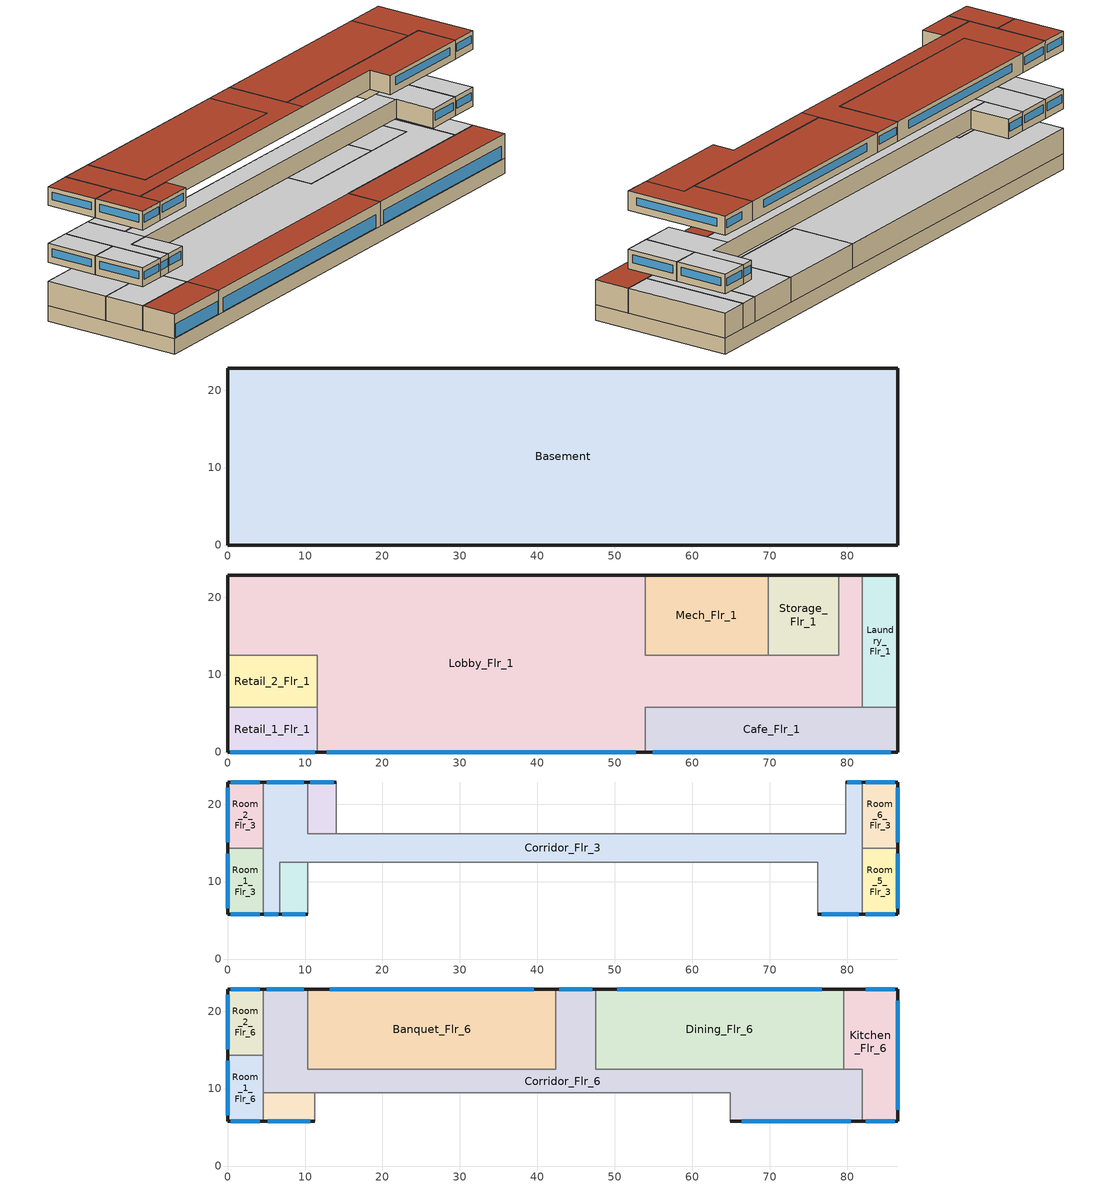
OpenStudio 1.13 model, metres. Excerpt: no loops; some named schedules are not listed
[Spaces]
Basement
 floor ground (Basement Floor construction): 86.56,22.86 86.56,0 0,0 0,22.86 z-2.44
 wall ground (Basement Wall construction): 0,22.86 0,0 86.56,0 86.56,22.86 0,22.86 z-2.44:0
Lobby_Flr_1
 floor to Basement: 53.95,22.86 53.95,0 11.58,0 11.58,12.5 0,12.5 0,22.86 z0; 81.99,22.86 81.99,5.79 53.95,5.79 53.95,12.5 78.94,12.5 78.94,22.86 z0
 wall outside: 53.95,22.86 0,22.86 0,12.5 / 11.58,0 53.95,0 / 81.99,22.86 78.94,22.86 z0:3.96
 wall to Retail_1_Flr_1: 11.58,5.79 11.58,0 z0:3.96
 wall to Laundry_Flr_1: 81.99,5.79 81.99,22.86 z0:3.96
 wall to Storage_Flr_1: 78.94,22.86 78.94,12.5 69.8,12.5 z0:3.96
 wall to Cafe_Flr_1: 53.95,0 53.95,5.79 81.99,5.79 z0:3.96
 wall to Retail_2_Flr_1: 0,12.5 11.58,12.5 11.58,5.79 z0:3.96
 wall to Mech_Flr_1: 69.8,12.5 53.95,12.5 53.95,22.86 z0:3.96
 window: 12.79,0 52.74,0 z0.15:2.29
 ceiling adiabatic (Floor Adiabatic construction): 81.99,5.79 81.99,22.86 78.94,22.86 78.94,12.5 53.95,12.5 53.95,22.86 0,22.86 0,12.5 11.58,12.5 11.58,5.79 z3.96
 roof outside: 53.95,0 53.95,5.79 11.58,5.79 11.58,0 z3.96
Retail_1_Flr_1
 floor to Basement: 11.58,5.79 11.58,0 0,0 0,5.79 z0
 wall outside: 0,5.79 0,0 11.58,0 z0:3.96
 wall to Retail_2_Flr_1: 11.58,5.79 0,5.79 z0:3.96
 window: 0.33,0 11.25,0 z0.15:2.29
 roof outside: 11.58,0 11.58,5.79 0,5.79 0,0 z3.96
Retail_2_Flr_1
 floor to Basement: 11.58,12.5 11.58,5.79 0,5.79 0,12.5 z0
 wall outside: 0,12.5 0,5.79 z0:3.96
 ceiling adiabatic (Floor Adiabatic construction): 11.58,5.79 11.58,12.5 0,12.5 0,5.79 z3.96
Laundry_Flr_1
 floor to Basement: 86.56,22.86 86.56,5.79 81.99,5.79 81.99,22.86 z0
 wall outside: 86.56,5.79 86.56,22.86 81.99,22.86 z0:3.96
 wall to Cafe_Flr_1: 81.99,5.79 86.56,5.79 z0:3.96
 ceiling adiabatic (Floor Adiabatic construction): 86.56,5.79 86.56,22.86 81.99,22.86 81.99,5.79 z3.96
Storage_Flr_1
 floor to Basement: 78.94,22.86 78.94,12.5 69.8,12.5 69.8,22.86 z0
 wall outside: 78.94,22.86 69.8,22.86 z0:3.96
 wall to Mech_Flr_1: 69.8,22.86 69.8,12.5 z0:3.96
 ceiling adiabatic (Floor Adiabatic construction): 78.94,12.5 78.94,22.86 69.8,22.86 69.8,12.5 z3.96
Mech_Flr_1
 floor to Basement: 69.8,22.86 69.8,12.5 53.95,12.5 53.95,22.86 z0
 wall outside: 69.8,22.86 53.95,22.86 z0:3.96
 ceiling adiabatic (Floor Adiabatic construction): 69.8,12.5 69.8,22.86 53.95,22.86 53.95,12.5 z3.96
Cafe_Flr_1
 floor to Basement: 86.56,5.79 86.56,0 53.95,0 53.95,5.79 z0
 wall outside: 53.95,0 86.56,0 86.56,5.79 z0:3.96
 window: 54.88,0 85.63,0 z0.15:2.29
 roof outside: 86.56,0 86.56,5.79 53.95,5.79 53.95,0 z3.96
Room_6_Flr_3
 floor adiabatic (Floor Adiabatic construction): 86.56,22.86 86.56,14.33 81.99,14.33 81.99,22.86 z7.01
 wall outside: 86.56,14.33 86.56,22.86 81.99,22.86 z7.01:10.06
 wall to Corridor_Flr_3: 81.99,22.86 81.99,14.33 z7.01:10.06
 wall to Room_5_Flr_3: 81.99,14.33 86.56,14.33 z7.01:10.06
 window: 86.16,22.86 82.39,22.86 / 86.56,15.07 86.56,22.11 z8.11:9.33
 ceiling adiabatic (Floor Adiabatic construction): 86.56,14.33 86.56,22.86 81.99,22.86 81.99,14.33 z10.06
Room_1_Flr_3
 floor adiabatic (Floor Adiabatic construction): 4.57,14.33 4.57,5.79 0,5.79 0,14.33 z7.01
 wall outside: 0,14.33 0,5.79 4.57,5.79 z7.01:10.06
 wall to Corridor_Flr_3: 4.57,5.79 4.57,14.33 z7.01:10.06
 wall to Room_2_Flr_3: 4.57,14.33 0,14.33 z7.01:10.06
 window: 0,13.58 0,6.54 / 0.4,5.79 4.17,5.79 z8.11:9.33
 ceiling adiabatic (Floor Adiabatic construction): 4.57,5.79 4.57,14.33 0,14.33 0,5.79 z10.06
Corridor_Flr_3
 floor adiabatic (Floor Adiabatic construction): 76.2,16.15 76.2,12.5 10.36,12.5 10.36,16.15 z7.01; 81.99,22.86 81.99,5.79 76.2,5.79 76.2,16.15 79.86,16.15 79.86,22.86 z7.01; 10.36,22.86 10.36,12.5 6.71,12.5 6.71,5.79 4.57,5.79 4.57,22.86 z7.01
 wall outside: 81.99,22.86 79.86,22.86 / 4.57,5.79 6.71,5.79 / 10.36,22.86 4.57,22.86 / 76.2,5.79 81.99,5.79 z7.01:10.06
 wall adiabatic (Wall Adiabatic construction): 79.86,22.86 79.86,16.15 10.36,16.15 10.36,22.86 / 6.71,5.79 6.71,12.5 76.2,12.5 76.2,5.79 z7.01:10.06
 wall to Room_2_Flr_3: 4.57,22.86 4.57,14.33 z7.01:10.06
 wall to Room_5_Flr_3: 81.99,5.79 81.99,14.33 z7.01:10.06
 window: 81.81,22.86 80.04,22.86 / 9.86,22.86 5.08,22.86 / 76.71,5.79 81.48,5.79 / 4.76,5.79 6.52,5.79 z8.11:9.33
 ceiling adiabatic (Floor Adiabatic construction): 81.99,5.79 81.99,22.86 79.86,22.86 79.86,16.15 76.2,16.15 76.2,5.79 z10.06; 6.71,5.79 6.71,12.5 10.36,12.5 10.36,22.86 4.57,22.86 4.57,5.79 z10.06; 76.2,12.5 76.2,16.15 10.36,16.15 10.36,12.5 z10.06
Room_2_Flr_3
 floor adiabatic (Floor Adiabatic construction): 4.57,22.86 4.57,14.33 0,14.33 0,22.86 z7.01
 wall outside: 4.57,22.86 0,22.86 0,14.33 z7.01:10.06
 window: 0,22.11 0,15.07 / 4.17,22.86 0.4,22.86 z8.11:9.33
 ceiling adiabatic (Floor Adiabatic construction): 4.57,14.33 4.57,22.86 0,22.86 0,14.33 z10.06
Room_4_Mult19_Flr_3
 floor adiabatic (Floor Adiabatic construction): 14.02,22.86 14.02,16.15 10.36,16.15 10.36,22.86 z7.01
 wall outside: 14.02,22.86 10.36,22.86 z7.01:10.06
 wall adiabatic (Wall Adiabatic construction): 10.36,22.86 10.36,16.15 14.02,16.15 14.02,22.86 z7.01:10.06
 window: 13.7,22.86 10.68,22.86 z8.11:9.33
 ceiling adiabatic (Floor Adiabatic construction): 14.02,16.15 14.02,22.86 10.36,22.86 10.36,16.15 z10.06
Room_5_Flr_3
 floor adiabatic (Floor Adiabatic construction): 86.56,14.33 86.56,5.79 81.99,5.79 81.99,14.33 z7.01
 wall outside: 81.99,5.79 86.56,5.79 86.56,14.33 z7.01:10.06
 window: 86.56,6.54 86.56,13.58 / 82.39,5.79 86.16,5.79 z8.11:9.33
 ceiling adiabatic (Floor Adiabatic construction): 86.56,5.79 86.56,14.33 81.99,14.33 81.99,5.79 z10.06
Room_3_Mult19_Flr_3
 floor adiabatic (Floor Adiabatic construction): 10.36,12.5 10.36,5.79 6.71,5.79 6.71,12.5 z7.01
 wall outside: 6.71,5.79 10.36,5.79 z7.01:10.06
 wall adiabatic (Wall Adiabatic construction): 10.36,5.79 10.36,12.5 6.71,12.5 6.71,5.79 z7.01:10.06
 window: 7.03,5.79 10.04,5.79 z8.11:9.33
 ceiling adiabatic (Floor Adiabatic construction): 10.36,5.79 10.36,12.5 6.71,12.5 6.71,5.79 z10.06
Room_2_Flr_6
 floor adiabatic (Floor Adiabatic construction): 4.57,22.86 4.57,14.33 0,14.33 0,22.86 z16.15
 wall outside: 4.57,22.86 0,22.86 0,14.33 z16.15:19.2
 wall to Room_1_Flr_6: 0,14.33 4.57,14.33 z16.15:19.2
 wall adiabatic (Wall Adiabatic construction): 4.57,14.33 4.57,22.86 z16.15:19.2
 window: 0,22.11 0,15.07 / 4.17,22.86 0.4,22.86 z17.26:18.48
 roof outside: 4.57,14.33 4.57,22.86 0,22.86 0,14.33 z19.2
Banquet_Flr_6
 floor adiabatic (Floor Adiabatic construction): 42.37,22.86 42.37,12.5 10.36,12.5 10.36,22.86 z16.15
 wall outside: 42.37,22.86 10.36,22.86 z16.15:19.2
 wall to Corridor_Flr_6: 10.36,22.86 10.36,12.5 42.37,12.5 42.37,22.86 z16.15:19.2
 window: 39.57,22.86 13.16,22.86 z17.26:18.48
 roof outside: 42.37,12.5 42.37,22.86 10.36,22.86 10.36,12.5 z19.2
Corridor_Flr_6
 floor adiabatic (Floor Adiabatic construction): 47.55,22.86 47.55,12.5 81.99,12.5 81.99,5.79 64.92,5.79 64.92,9.45 4.57,9.45 4.57,22.86 10.36,22.86 10.36,12.5 42.37,12.5 42.37,22.86 z16.15
 wall outside: 64.92,5.79 81.99,5.79 / 47.55,22.86 42.37,22.86 / 10.36,22.86 4.57,22.86 z16.15:19.2
 wall adiabatic (Wall Adiabatic construction): 4.57,22.86 4.57,9.45 64.92,9.45 64.92,5.79 / 81.99,12.5 47.55,12.5 z16.15:19.2
 wall to Kitchen_Flr_6: 81.99,5.79 81.99,12.5 z16.15:19.2
 wall to Dining_Flr_6: 47.55,12.5 47.55,22.86 z16.15:19.2
 window: 66.42,5.79 80.5,5.79 / 47.09,22.86 42.82,22.86 / 9.86,22.86 5.08,22.86 z17.26:18.48
 roof outside: 81.99,5.79 81.99,12.5 47.55,12.5 47.55,9.45 64.92,9.45 64.92,5.79 z19.2; 47.55,9.45 47.55,22.86 42.37,22.86 42.37,12.5 10.36,12.5 10.36,22.86 4.57,22.86 4.57,9.45 z19.2
Room_3_Mult9_Flr_6
 floor adiabatic (Floor Adiabatic construction): 11.28,9.45 11.28,5.79 4.57,5.79 4.57,9.45 z16.15
 wall outside: 4.57,5.79 11.28,5.79 z16.15:19.2
 wall adiabatic (Wall Adiabatic construction): 11.28,5.79 11.28,9.45 4.57,9.45 4.57,5.79 z16.15:19.2
 window: 5.16,5.79 10.69,5.79 z17.26:18.48
 roof outside: 11.28,5.79 11.28,9.45 4.57,9.45 4.57,5.79 z19.2
Dining_Flr_6
 floor adiabatic (Floor Adiabatic construction): 79.55,22.86 79.55,12.5 47.55,12.5 47.55,22.86 z16.15
 wall outside: 79.55,22.86 47.55,22.86 z16.15:19.2
 wall adiabatic (Wall Adiabatic construction): 47.55,12.5 79.55,12.5 z16.15:19.2
 wall to Kitchen_Flr_6: 79.55,12.5 79.55,22.86 z16.15:19.2
 window: 76.75,22.86 50.35,22.86 z17.26:18.48
 roof outside: 79.55,12.5 79.55,22.86 47.55,22.86 47.55,12.5 z19.2
Room_1_Flr_6
 floor adiabatic (Floor Adiabatic construction): 4.57,14.33 4.57,5.79 0,5.79 0,14.33 z16.15
 wall outside: 0,14.33 0,5.79 4.57,5.79 z16.15:19.2
 wall adiabatic (Wall Adiabatic construction): 4.57,5.79 4.57,14.33 z16.15:19.2
 window: 0,13.58 0,6.54 / 0.4,5.79 4.17,5.79 z17.26:18.48
 roof outside: 4.57,5.79 4.57,14.33 0,14.33 0,5.79 z19.2
Kitchen_Flr_6
 floor adiabatic (Floor Adiabatic construction): 86.56,22.86 86.56,5.79 81.99,5.79 81.99,12.5 79.55,12.5 79.55,22.86 z16.15
 wall outside: 81.99,5.79 86.56,5.79 86.56,22.86 79.55,22.86 z16.15:19.2
 wall adiabatic (Wall Adiabatic construction): 79.55,12.5 81.99,12.5 z16.15:19.2
 window: 86.56,7.29 86.56,21.37 / 82.39,5.79 86.16,5.79 / 86.16,22.86 82.39,22.86 z17.26:18.48
 roof outside: 86.56,5.79 86.56,22.86 79.55,22.86 79.55,12.5 81.99,12.5 81.99,5.79 z19.2
[Site]
Toronto Int'l_ON_CAN: Latitude {deg}=43.67; Longitude {deg}=-79.63; Time Zone {hr}=-5; Elevation {m}=173; Terrain=City
[Building]
NECB 2011-LargeHotel-NECB HDD Method-CAN_ON_Toronto.716240_CWEC.epw created: 2016-11-24 16:45:49 +0000: North Axis {deg}=0; Default Construction Set=NECB 2011 - LrgHotel - NECB HDD Method; Standards Building Type=LargeHotel
[Site:GroundTemperature:BuildingSurface]
19.527, 19.502, 19.536, 19.598, 20.002, 21.64, 22.225, 22.375, 21.449, 20.121, 19.802, 19.633
[Site:WaterMainsTemperature]
Calculation Method=Correlation; Annual Average Outdoor Air Temperature {C}=7.35833; Maximum Difference In Monthly Average Outdoor Air Temperatures {deltaC}=26.6
[SizingPeriod:DesignDay] Barometric Pressure {Pa}=99264; Sky Clearness=0; Rain Indicator=0; Snow Indicator=0; Day of Month=21; Daylight Saving Time Indicator=0; Humidity Indicating Type=Wetbulb; Dry-Bulb Temperature Range Modifier Type=DefaultMultipliers
Name | Maximum Dry-Bulb Temperature {C} | Daily Dry-Bulb Temperature Range {deltaC} | Humidity Indicating Conditions at Maximum Dry-Bulb | Wind Speed {m/s} | Wind Direction {deg} | Month | Day Type | Solar Model Indicator | ASHRAE Taub | ASHRAE Taud
Toronto Int'l Ann Htg 99.6% Condns DB | -18.8 | 0 | -18.8 | 4.3 | 340 | 1 | WinterDesignDay | ASHRAEClearSky
Toronto Int'l Ann Clg .4% Condns DB=>MWB | 31.2 | 10.2 | 22.2 | 5.8 | 270 | 7 | SummerDesignDay | ASHRAETau | 0.473 | 1.952
[ClimateZones]

[Material:NoMass] Thermal Absorptance=0.9; Solar Absorptance=0.7
Name | Roughness | Thermal Resistance {m2-K/W} | Visible Absorptance
CP02 CARPET PAD | VeryRough | 0.21648 | 0.8
Nonres_Floor_Insulation | MediumSmooth | 2.88292 | 0.7
Typical Insulation R-13.06 | Smooth | 2.2993 | 0.7
Typical Carpet Pad | Smooth | 0.21648 | 0.8
Typical Insulation R-10.11 | Smooth | 1.78074 | 0.7
Typical Insulation R-19.63 | Smooth | 3.4567 | 0.7
Typical Insulation R-0.58 | Smooth | 0.101875 | 0.7
Typical Insulation R-1.15 | Smooth | 0.202527 | 0.7
[Material]
Name | Roughness | Thickness {m} | Conductivity {W/m-K} | Density {kg/m3} | Specific Heat {J/kg-K} | Thermal Absorptance | Solar Absorptance | Visible Absorptance
100mm Normalweight concrete floor | MediumSmooth | 0.1016 | 2.31 | 2322 | 832
G01 13mm gypsum board | Smooth | 0.0127 | 0.16 | 800 | 1090 | 0.9 | 0.7 | 0.5
M10 200mm concrete block basement wall | MediumRough | 0.2032 | 1.326 | 1842 | 912
4 in. Normalweight Concrete Floor | MediumRough | 0.1016 | 2.31 | 2322 | 832 | 0.9 | 0.7 | 0.7
1IN Stucco | Smooth | 0.0253 | 0.6918 | 1858 | 837 | 0.9 | 0.7 | 0.92
8IN CONCRETE HW RefBldg | Rough | 0.2032 | 1.311 | 2240 | 836.8 | 0.9 | 0.7 | 0.7
1/2IN Gypsum | Smooth | 0.0127 | 0.16 | 784.9 | 830 | 0.9 | 0.4 | 0.4
Metal Roof Surface; F08 Metal surface | Smooth | 0.0008 | 45.28 | 7824 | 500 | 0.9 | 0.7 | 0.7
6 in. Normalweight Concrete Floor | MediumRough | 0.1524 | 2.31 | 2322 | 832 | 0.9 | 0.7 | 0.7
G05 25mm wood | MediumSmooth | 0.0254 | 0.15 | 608 | 1630 | 0.9 | 0.5 | 0.5
[Construction]
Floor Adiabatic construction: CP02 CARPET PAD, 100mm Normalweight concrete floor, Nonres_Floor_Insulation
Wall Adiabatic construction; Typical Interior Wall: G01 13mm gypsum board, G01 13mm gypsum board
Basement Wall construction: M10 200mm concrete block basement wall
Basement Floor construction: M10 200mm concrete block basement wall, CP02 CARPET PAD
Typical Insulated Exterior Mass Floor R-15.63: Typical Insulation R-13.06, 4 in. Normalweight Concrete Floor, Typical Carpet Pad
Typical Insulated Exterior Mass Wall R-12.5: 1IN Stucco, 8IN CONCRETE HW RefBldg, Typical Insulation R-10.11, 1/2IN Gypsum
Typical Insulated Metal Building Roof R-20.41: Metal Roof Surface, Typical Insulation R-19.63
Typical Interior Floor: 100mm Normalweight concrete floor, CP02 CARPET PAD
Typical Interior Ceiling: CP02 CARPET PAD, 100mm Normalweight concrete floor
Typical Insulated Carpeted 6in Slab Floor: 6 in. Normalweight Concrete Floor, Typical Carpet Pad
U 0.55 SHGC 0.31 Dbl Ref-D Tint 6mm/6mm Air: REF D TINT 6MM, AIR 6MM, CLEAR 6MM
Typical Insulated Metal Door R-1.43: F08 Metal surface, Typical Insulation R-0.58
U 0.35 SHGC 0.35 Dbl LoE (e2-.1) Tint 6mm/13mm Air: LoE TINT 6MM, AIR 13MM, CLEAR 6MM
Typical Overhead Door R-2.0: Typical Insulation R-1.15
U 0.48 SHGC 0.40 Dbl Ref-D Clr 6mm/13mm: REF D CLEAR 6MM, AIR 13MM, CLEAR 6MM
Typical Interior Window: Clear 3mm
Typical Interior Door; Typical Interior Partition: G05 25mm wood
[DefaultConstructionSet]
NECB 2011 - LrgHotel - NECB HDD Method: Default Exterior Surface Constructions=Default Surface Constructions 1; Default Interior Surface Constructions=Default Surface Constructions 2; Default Ground Contact Surface Constructions=Default Surface Constructions 3; Default Exterior SubSurface Constructions=Default Sub Surface Constructions 1; Default Interior SubSurface Constructions=Default Sub Surface Constructions 2; Interior Partition Construction=Typical Interior Partition
[DefaultSurfaceConstructions]
Name | Floor Construction | Wall Construction | Roof Ceiling Construction
Default Surface Constructions 1 | Typical Insulated Exterior Mass Floor R-15.63 | Typical Insulated Exterior Mass Wall R-12.5 | Typical Insulated Metal Building Roof R-20.41
Default Surface Constructions 2 | Typical Interior Floor | Typical Interior Wall | Typical Interior Ceiling
Default Surface Constructions 3 | Typical Insulated Carpeted 6in Slab Floor | Typical Insulated Carpeted 6in Slab Floor | Typical Insulated Carpeted 6in Slab Floor
[DefaultSubSurfaceConstructions]
Name | Fixed Window Construction | Operable Window Construction | Door Construction | Glass Door Construction | Overhead Door Construction | Skylight Construction | Tubular Daylight Dome Construction | Tubular Daylight Diffuser Construction
Default Sub Surface Constructions 1 | U 0.55 SHGC 0.31 Dbl Ref-D Tint 6mm/6mm Air | U 0.55 SHGC 0.31 Dbl Ref-D Tint 6mm/6mm Air | Typical Insulated Metal Door R-1.43 | U 0.35 SHGC 0.35 Dbl LoE (e2-.1) Tint 6mm/13mm Air | Typical Overhead Door R-2.0 | U 0.48 SHGC 0.40 Dbl Ref-D Clr 6mm/13mm | Typical Interior Window | Typical Interior Window
Default Sub Surface Constructions 2 | Typical Interior Window | Typical Interior Window | Typical Interior Door
[WindowMaterial:Glazing] Optical Data Type=SpectralAverage; Infrared Transmittance at Normal Incidence=0; Front Side Infrared Hemispherical Emissivity=0.84; Conductivity {W/m-K}=0.9; Dirt Correction Factor for Solar and Visible Transmittance=1; Solar Diffusing=No
Name | Thickness {m} | Solar Transmittance at Normal Incidence | Front Side Solar Reflectance at Normal Incidence | Back Side Solar Reflectance at Normal Incidence | Visible Transmittance at Normal Incidence | Front Side Visible Reflectance at Normal Incidence | Back Side Visible Reflectance at Normal Incidence | Back Side Infrared Hemispherical Emissivity
REF D TINT 6MM | 0.006 | 0.3 | 0.14 | 0.36 | 0.25 | 0.18 | 0.45 | 0.82
CLEAR 6MM | 0.006 | 0.775 | 0.071 | 0.071 | 0.881 | 0.08 | 0.08 | 0.84
LoE TINT 6MM | 0.006 | 0.36 | 0.093 | 0.2 | 0.5 | 0.035 | 0.054 | 0.1
REF D CLEAR 6MM | 0.006 | 0.429 | 0.308 | 0.379 | 0.334 | 0.453 | 0.505 | 0.82
Clear 3mm | 0.003 | 0.837 | 0.075 | 0.075 | 0.898 | 0.081 | 0.081 | 0.84
[WindowMaterial:Gas] Gas Type=Air
Name | Thickness {m}
AIR 6MM | 0.0063
AIR 13MM | 0.0127
[Space] Part of Total Floor Area=Yes
Name | Space Type | Building Story | Thermal Zone
Room_2_Flr_6; Room_1_Flr_6 | Space Function Hotel/Motel - rooms | Building Story 4 | Sys-1 Flr-2 Sch-F HPlcmt-west
Corridor_Flr_3 | Space Function Corr. >= 2.4m wide-sch-E | Building Story 3 | Sys-1 Flr-3 Sch-E HPlcmt-south
Banquet_Flr_6; Dining_Flr_6 | Space Function Hotel/Motel - dining | Building Story 4 | Sys-3 Flr-2 Sch-B HPlcmt-north
Laundry_Flr_1 | Space Function Hospital - laundry/washing | Building Story 2 | Sys-6 Flr-4 Sch-C HPlcmt-east
Lobby_Flr_1 | Space Function Hotel/Motel - lobby | Building Story 2 | Sys-3 Flr-4 Sch-H HPlcmt-north
Kitchen_Flr_6 | Space Function Food preparation | Building Story 4 | Sys-3 Flr-2 Sch-B HPlcmt-east
Retail_1_Flr_1 | Space Function Retail - sales | Building Story 2 | Sys-6 Flr-4 Sch-C HPlcmt-south
Room_1_Flr_3; Room_2_Flr_3 | Space Function Hotel/Motel - rooms | Building Story 3 | Sys-1 Flr-3 Sch-F HPlcmt-west
Basement | Space Function Storage area | Building Story 1 | Sys-4 Flr-1 Sch-E HPlcmt-north
Corridor_Flr_6 | Space Function Corr. >= 2.4m wide-sch-E | Building Story 4 | Sys-3 Flr-2 Sch-E HPlcmt-south
Room_6_Flr_3; Room_5_Flr_3 | Space Function Hotel/Motel - rooms | Building Story 3 | Sys-1 Flr-3 Sch-F HPlcmt-east
Room_4_Mult19_Flr_3 | Space Function Hotel/Motel - rooms | Building Story 3 | Sys-1 Flr-3 Sch-F HPlcmt-north
Room_3_Mult9_Flr_6 | Space Function Hotel/Motel - rooms | Building Story 4 | Sys-1 Flr-2 Sch-F HPlcmt-south
Cafe_Flr_1 | Space Function Retail - mall concourse | Building Story 2 | Sys-6 Flr-4 Sch-C HPlcmt-south
Mech_Flr_1 | Space Function Electrical/Mechanical-sch-E | Building Story 2 | Sys-3 Flr-4 Sch-E HPlcmt-north
Retail_2_Flr_1 | Space Function Retail - sales | Building Story 2 | Sys-6 Flr-4 Sch-C HPlcmt-west
Storage_Flr_1 | Space Function Storage area | Building Story 2 | Sys-4 Flr-4 Sch-E HPlcmt-north
Room_3_Mult19_Flr_3 | Space Function Hotel/Motel - rooms | Building Story 3 | Sys-1 Flr-3 Sch-F HPlcmt-south
[SpaceType] Standards Building Type=Space Function
Name | Default Schedule Set | Design Specification Outdoor Air Object | Standards Space Type
Space Function Hotel/Motel - dining | Space Function Hotel/Motel - dining Schedule Set | Space Function Hotel/Motel - dining Ventilation | Hotel/Motel - dining
Space Function Storage area | Space Function Storage area Schedule Set | Space Function Storage area Ventilation | Storage area
Space Function Retail - mall concourse | Space Function Retail - mall concourse Schedule Set | Space Function Retail - mall concourse Ventilation | Retail - mall concourse
Space Function Corr. >= 2.4m wide-sch-E | Space Function Corr. >= 2.4m wide-sch-E Schedule Set | Space Function Corr. >= 2.4m wide-sch-E Ventilation | Corr. >= 2.4m wide-sch-E
Space Function Food preparation | Space Function Food preparation Schedule Set | Space Function Food preparation Ventilation | Food preparation
Space Function Hospital - laundry/washing | Space Function Hospital - laundry/washing Schedule Set | Space Function Hospital - laundry/washing Ventilation | Hospital - laundry/washing
Space Function Hotel/Motel - lobby | Space Function Hotel/Motel - lobby Schedule Set | Space Function Hotel/Motel - lobby Ventilation | Hotel/Motel - lobby
Space Function Electrical/Mechanical-sch-E | Space Function Electrical/Mechanical-sch-E Schedule Set | Space Function Electrical/Mechanical-sch-E Ventilation | Electrical/Mechanical-sch-E
Space Function Retail - sales | Space Function Retail - sales Schedule Set | Space Function Retail - sales Ventilation | Retail - sales
Space Function Hotel/Motel - rooms | Space Function Hotel/Motel - rooms Schedule Set | Space Function Hotel/Motel - rooms Ventilation | Hotel/Motel - rooms
[People:Definition] Number of People Calculation Method=People/Area; Fraction Radiant=0.3
Name | People per Space Floor Area {person/m2}
Space Function Corr. >= 2.4m wide-sch-E People Definition; Space Function Storage area People Definition | 0.0100104
Space Function Electrical/Mechanical-sch-E People Definition | 0.0049514
Space Function Food preparation People Definition; Space Function Hospital - laundry/washing People Definition; Space Function Retail - mall concourse People Definition | 0.0500522
Space Function Hotel/Motel - dining People Definition; Space Function Hotel/Motel - lobby People Definition | 0.0999967
Space Function Hotel/Motel - rooms People Definition | 0.0400417
Space Function Retail - sales People Definition | 0.0333681
[People] Work Efficiency Schedule=Work Efficiency Schedule; Clothing Insulation Schedule=Clothing Schedule; Air Velocity Schedule=Air Velocity Schedule
Name | People Definition | Space or SpaceType
Space Function Corr. >= 2.4m wide-sch-E People | Space Function Corr. >= 2.4m wide-sch-E People Definition | Space Function Corr. >= 2.4m wide-sch-E
Space Function Electrical/Mechanical-sch-E People | Space Function Electrical/Mechanical-sch-E People Definition | Space Function Electrical/Mechanical-sch-E
Space Function Food preparation People | Space Function Food preparation People Definition | Space Function Food preparation
Space Function Hospital - laundry/washing People | Space Function Hospital - laundry/washing People Definition | Space Function Hospital - laundry/washing
Space Function Hotel/Motel - dining People | Space Function Hotel/Motel - dining People Definition | Space Function Hotel/Motel - dining
Space Function Hotel/Motel - lobby People | Space Function Hotel/Motel - lobby People Definition | Space Function Hotel/Motel - lobby
Space Function Hotel/Motel - rooms People | Space Function Hotel/Motel - rooms People Definition | Space Function Hotel/Motel - rooms
Space Function Retail - mall concourse People | Space Function Retail - mall concourse People Definition | Space Function Retail - mall concourse
Space Function Retail - sales People | Space Function Retail - sales People Definition | Space Function Retail - sales
Space Function Storage area People | Space Function Storage area People Definition | Space Function Storage area
[Lights:Definition] Design Level Calculation Method=Watts/Area; Fraction Radiant=0.5; Fraction Visible=0.2
Name | Watts per Space Floor Area {W/m2}
Space Function Corr. >= 2.4m wide-sch-E Lights Definition | 7.09994
Space Function Electrical/Mechanical-sch-E Lights Definition | 13.2999
Space Function Food preparation Lights Definition | 10.6999
Space Function Hospital - laundry/washing Lights Definition | 7.99993
Space Function Hotel/Motel - dining Lights Definition | 8.79993
Space Function Hotel/Motel - lobby Lights Definition | 11.3999
Space Function Hotel/Motel - rooms Lights Definition | 11.8999
Space Function Retail - mall concourse Lights Definition | 11.7999
Space Function Retail - sales Lights Definition | 18.0998
Space Function Storage area Lights Definition | 6.79994
[Lights]
Name | Lights Definition | Space or SpaceType
Space Function Corr. >= 2.4m wide-sch-E Lights | Space Function Corr. >= 2.4m wide-sch-E Lights Definition | Space Function Corr. >= 2.4m wide-sch-E
Space Function Electrical/Mechanical-sch-E Lights | Space Function Electrical/Mechanical-sch-E Lights Definition | Space Function Electrical/Mechanical-sch-E
Space Function Food preparation Lights | Space Function Food preparation Lights Definition | Space Function Food preparation
Space Function Hospital - laundry/washing Lights | Space Function Hospital - laundry/washing Lights Definition | Space Function Hospital - laundry/washing
Space Function Hotel/Motel - dining Lights | Space Function Hotel/Motel - dining Lights Definition | Space Function Hotel/Motel - dining
Space Function Hotel/Motel - lobby Lights | Space Function Hotel/Motel - lobby Lights Definition | Space Function Hotel/Motel - lobby
Space Function Hotel/Motel - rooms Lights | Space Function Hotel/Motel - rooms Lights Definition | Space Function Hotel/Motel - rooms
Space Function Retail - mall concourse Lights | Space Function Retail - mall concourse Lights Definition | Space Function Retail - mall concourse
Space Function Retail - sales Lights | Space Function Retail - sales Lights Definition | Space Function Retail - sales
Space Function Storage area Lights | Space Function Storage area Lights Definition | Space Function Storage area
[DesignSpecification:OutdoorAir] Outdoor Air Method=Sum
Name | Outdoor Air Flow per Floor Area {m3/s-m2}
Space Function Corr. >= 2.4m wide-sch-E Ventilation; Space Function Electrical/Mechanical-sch-E Ventilation | 0.0003048
Space Function Food preparation Ventilation | 0.0013716
Space Function Hospital - laundry/washing Ventilation | 0.002286
Space Function Hotel/Motel - dining Ventilation | 0.0035814
Space Function Hotel/Motel - lobby Ventilation | 0.0014478
Space Function Hotel/Motel - rooms Ventilation | 0.0005588
Space Function Retail - mall concourse Ventilation | 0.0018288
Space Function Retail - sales Ventilation | 0.00118364
Space Function Storage area Ventilation | 0.0003556
[DefaultScheduleSet] People Activity Level Schedule=NECB-Activity; Infiltration Schedule=Always On
Name | Number of People Schedule | Lighting Schedule | Electric Equipment Schedule
Space Function Corr. >= 2.4m wide-sch-E Schedule Set; Space Function Electrical/Mechanical-sch-E Schedule Set; Space Function Storage area Schedule Set | NECB-E-Occupancy | NECB-E-Lighting | NECB-E-Electric-Equipment
Space Function Food preparation Schedule Set; Space Function Hotel/Motel - dining Schedule Set | NECB-B-Occupancy | NECB-B-Lighting | NECB-B-Electric-Equipment
Space Function Hospital - laundry/washing Schedule Set; Space Function Retail - mall concourse Schedule Set; Space Function Retail - sales Schedule Set | NECB-C-Occupancy | NECB-C-Lighting | NECB-C-Electric-Equipment
Space Function Hotel/Motel - lobby Schedule Set | NECB-H-Occupancy | NECB-H-Lighting | NECB-H-Electric-Equipment
Space Function Hotel/Motel - rooms Schedule Set | NECB-F-Occupancy | NECB-F-Lighting | NECB-F-Electric-Equipment
[ThermostatSetpoint:DualSetpoint]
Name | Heating Setpoint Temperature Schedule | Cooling Setpoint Temperature Schedule
Space Function Hotel/Motel - rooms Thermostat 10; Space Function Hotel/Motel - rooms Thermostat 11; Space Function Hotel/Motel - rooms Thermostat 12; Space Function Hotel/Motel - rooms Thermostat 13; Space Function Hotel/Motel - rooms Thermostat 14; Space Function Hotel/Motel - rooms Thermostat 15 | NECB-F-Thermostat Setpoint-Heating | NECB-F-Thermostat Setpoint-Cooling
Space Function Corr. >= 2.4m wide-sch-E Thermostat 3; Space Function Corr. >= 2.4m wide-sch-E Thermostat 4; Space Function Electrical/Mechanical-sch-E Thermostat 2; Space Function Storage area Thermostat 3; Space Function Storage area Thermostat 4 | NECB-E-Thermostat Setpoint-Heating | NECB-E-Thermostat Setpoint-Cooling
Space Function Hotel/Motel - dining Thermostat 3; Space Function Food preparation Thermostat 2 | NECB-B-Thermostat Setpoint-Heating | NECB-B-Thermostat Setpoint-Cooling
Space Function Hotel/Motel - lobby Thermostat 2 | NECB-H-Thermostat Setpoint-Heating | NECB-H-Thermostat Setpoint-Cooling
Space Function Hospital - laundry/washing Thermostat 2; Space Function Retail - sales Thermostat 3; Space Function Retail - sales Thermostat 4 | NECB-C-Thermostat Setpoint-Heating | NECB-C-Thermostat Setpoint-Cooling
[ElectricEquipment:Definition] Design Level Calculation Method=Watts/Area; Fraction Radiant=0.5
Name | Watts per Space Floor Area {W/m2}
Space Function Electrical/Mechanical-sch-E Elec Equip Definition; Space Function Hotel/Motel - dining Elec Equip Definition; Space Function Retail - mall concourse Elec Equip Definition; Space Function Storage area Elec Equip Definition | 0.999992
Space Function Food preparation Elec Equip Definition | 9.99992
Space Function Hospital - laundry/washing Elec Equip Definition | 19.9998
Space Function Hotel/Motel - lobby Elec Equip Definition; Space Function Hotel/Motel - rooms Elec Equip Definition; Space Function Retail - sales Elec Equip Definition | 2.49998
[ElectricEquipment]
Name | Electric Equipment Definition | Space or SpaceType
Space Function Electrical/Mechanical-sch-E Elec Equip | Space Function Electrical/Mechanical-sch-E Elec Equip Definition | Space Function Electrical/Mechanical-sch-E
Space Function Food preparation Elec Equip | Space Function Food preparation Elec Equip Definition | Space Function Food preparation
Space Function Hospital - laundry/washing Elec Equip | Space Function Hospital - laundry/washing Elec Equip Definition | Space Function Hospital - laundry/washing
Space Function Hotel/Motel - dining Elec Equip | Space Function Hotel/Motel - dining Elec Equip Definition | Space Function Hotel/Motel - dining
Space Function Hotel/Motel - lobby Elec Equip | Space Function Hotel/Motel - lobby Elec Equip Definition | Space Function Hotel/Motel - lobby
Space Function Hotel/Motel - rooms Elec Equip | Space Function Hotel/Motel - rooms Elec Equip Definition | Space Function Hotel/Motel - rooms
Space Function Retail - mall concourse Elec Equip | Space Function Retail - mall concourse Elec Equip Definition | Space Function Retail - mall concourse
Space Function Retail - sales Elec Equip | Space Function Retail - sales Elec Equip Definition | Space Function Retail - sales
Space Function Storage area Elec Equip | Space Function Storage area Elec Equip Definition | Space Function Storage area
[SpaceInfiltration:DesignFlowRate] Schedule=Always On Discrete; Design Flow Rate Calculation Method=Flow/ExteriorArea; Flow per Exterior Surface Area {m3/s-m2}=0.00025; Constant Term Coefficient=0; Temperature Term Coefficient=0; Velocity Term Coefficient=0.224; Velocity Squared Term Coefficient=0
Name | Space or SpaceType
Banquet_Flr_6 Infiltration | Banquet_Flr_6
Cafe_Flr_1 Infiltration | Cafe_Flr_1
Corridor_Flr_3 Infiltration | Corridor_Flr_3
Corridor_Flr_6 Infiltration | Corridor_Flr_6
Dining_Flr_6 Infiltration | Dining_Flr_6
Kitchen_Flr_6 Infiltration | Kitchen_Flr_6
Laundry_Flr_1 Infiltration | Laundry_Flr_1
Lobby_Flr_1 Infiltration | Lobby_Flr_1
Mech_Flr_1 Infiltration | Mech_Flr_1
Retail_1_Flr_1 Infiltration | Retail_1_Flr_1
Retail_2_Flr_1 Infiltration | Retail_2_Flr_1
Room_1_Flr_3 Infiltration | Room_1_Flr_3
Room_1_Flr_6 Infiltration | Room_1_Flr_6
Room_2_Flr_3 Infiltration | Room_2_Flr_3
Room_2_Flr_6 Infiltration | Room_2_Flr_6
Room_3_Mult19_Flr_3 Infiltration | Room_3_Mult19_Flr_3
Room_3_Mult9_Flr_6 Infiltration | Room_3_Mult9_Flr_6
Room_4_Mult19_Flr_3 Infiltration | Room_4_Mult19_Flr_3
Room_5_Flr_3 Infiltration | Room_5_Flr_3
Room_6_Flr_3 Infiltration | Room_6_Flr_3
Storage_Flr_1 Infiltration | Storage_Flr_1
[BuildingStory]
Name | Nominal Z Coordinate {m}
Building Story 1 | -2.439
Building Story 2 | 0
Building Story 3 | 7.008
Building Story 4 | 16.152
[ThermalZone] Use Ideal Air Loads=No
Name | Thermostat
Sys-1 Flr-2 Sch-F HPlcmt-west | Space Function Hotel/Motel - rooms Thermostat 10
Sys-1 Flr-2 Sch-F HPlcmt-south | Space Function Hotel/Motel - rooms Thermostat 11
Sys-1 Flr-3 Sch-F HPlcmt-north | Space Function Hotel/Motel - rooms Thermostat 12
Sys-1 Flr-3 Sch-F HPlcmt-east | Space Function Hotel/Motel - rooms Thermostat 13
Sys-1 Flr-3 Sch-F HPlcmt-west | Space Function Hotel/Motel - rooms Thermostat 14
Sys-1 Flr-3 Sch-F HPlcmt-south | Space Function Hotel/Motel - rooms Thermostat 15
Sys-1 Flr-3 Sch-E HPlcmt-south | Space Function Corr. >= 2.4m wide-sch-E Thermostat 3
Sys-3 Flr-2 Sch-E HPlcmt-south | Space Function Corr. >= 2.4m wide-sch-E Thermostat 4
Sys-3 Flr-2 Sch-B HPlcmt-north | Space Function Hotel/Motel - dining Thermostat 3
Sys-3 Flr-2 Sch-B HPlcmt-east | Space Function Food preparation Thermostat 2
Sys-3 Flr-4 Sch-E HPlcmt-north | Space Function Electrical/Mechanical-sch-E Thermostat 2
Sys-3 Flr-4 Sch-H HPlcmt-north | Space Function Hotel/Motel - lobby Thermostat 2
Sys-4 Flr-1 Sch-E HPlcmt-north | Space Function Storage area Thermostat 3
Sys-4 Flr-4 Sch-E HPlcmt-north | Space Function Storage area Thermostat 4
Sys-6 Flr-4 Sch-C HPlcmt-east | Space Function Hospital - laundry/washing Thermostat 2
Sys-6 Flr-4 Sch-C HPlcmt-west | Space Function Retail - sales Thermostat 3
Sys-6 Flr-4 Sch-C HPlcmt-south | Space Function Retail - sales Thermostat 4
[Schedule:Ruleset]
Clothing Schedule: Default Day Schedule=Clothing Schedule Default Winter Clothes
Air Velocity Schedule: Default Day Schedule=Air Velocity Schedule Default
Work Efficiency Schedule: Default Day Schedule=Work Efficiency Schedule Default
NECB-E-Occupancy: Default Day Schedule=NECB-E-Occupancy Default
NECB-Activity: Default Day Schedule=NECB-Activity Default; Summer Design Day Schedule=NECB-Activity Summer Design Day; Winter Design Day Schedule=NECB-Activity Winter Design Day
NECB-E-Lighting: Default Day Schedule=NECB-E-Lighting Default
NECB-E-Electric-Equipment: Default Day Schedule=NECB-E-Electric-Equipment Default
Always On: Default Day Schedule=Always On Default
NECB-E-Thermostat Setpoint-Heating: Default Day Schedule=NECB-E-Thermostat Setpoint-Heating Default
NECB-E-Thermostat Setpoint-Cooling: Default Day Schedule=NECB-E-Thermostat Setpoint-Cooling Default
NECB-B-Occupancy: Default Day Schedule=NECB-B-Occupancy Default
NECB-B-Lighting: Default Day Schedule=NECB-B-Lighting Default
NECB-B-Electric-Equipment: Default Day Schedule=NECB-B-Electric-Equipment Default
NECB-B-Thermostat Setpoint-Heating: Default Day Schedule=NECB-B-Thermostat Setpoint-Heating Default
NECB-B-Thermostat Setpoint-Cooling: Default Day Schedule=NECB-B-Thermostat Setpoint-Cooling Default
NECB-C-Occupancy: Default Day Schedule=NECB-C-Occupancy Default
NECB-C-Lighting: Default Day Schedule=NECB-C-Lighting Default
NECB-C-Electric-Equipment: Default Day Schedule=NECB-C-Electric-Equipment Default
NECB-C-Thermostat Setpoint-Heating: Default Day Schedule=NECB-C-Thermostat Setpoint-Heating Default
NECB-C-Thermostat Setpoint-Cooling: Default Day Schedule=NECB-C-Thermostat Setpoint-Cooling Default
NECB-H-Occupancy: Default Day Schedule=NECB-H-Occupancy Default
NECB-H-Lighting: Default Day Schedule=NECB-H-Lighting Default
NECB-H-Electric-Equipment: Default Day Schedule=NECB-H-Electric-Equipment Default
NECB-H-Thermostat Setpoint-Heating: Default Day Schedule=NECB-H-Thermostat Setpoint-Heating Default
NECB-H-Thermostat Setpoint-Cooling: Default Day Schedule=NECB-H-Thermostat Setpoint-Cooling Default
NECB-F-Occupancy: Default Day Schedule=NECB-F-Occupancy Default
NECB-F-Lighting: Default Day Schedule=NECB-F-Lighting Default
NECB-F-Electric-Equipment: Default Day Schedule=NECB-F-Electric-Equipment Default
NECB-F-Thermostat Setpoint-Heating: Default Day Schedule=NECB-F-Thermostat Setpoint-Heating Default
NECB-F-Thermostat Setpoint-Cooling: Default Day Schedule=NECB-F-Thermostat Setpoint-Cooling Default
[Schedule:Day]
Clothing Schedule Default Winter Clothes; Always On Default: 24, 0, 1
Air Velocity Schedule Default: 24, 0, 0.2
Work Efficiency Schedule Default: 24, 0, 0
NECB-E-Occupancy Default: 8, 0, 0, 9, 0, 0.2, 10, 0, 0.7, 14, 0, 0.9, 15, 0, 0.5, 16, 0, 0.9, 18, 0, 0.8, 19, 0, 0.2, 24, 0, 0
NECB-Activity Default; NECB-Activity Winter Design Day; NECB-Activity Summer Design Day: 24, 0, 130
NECB-E-Lighting Default; NECB-E-Electric-Equipment Default: 8, 0, 0.05, 9, 0, 0.4, 10, 0, 0.7, 18, 0, 0.9, 19, 0, 0.4, 24, 0, 0.05
NECB-E-Thermostat Setpoint-Heating Default; NECB-E-Thermostat Setpoint-Heating Default|Wkdy Day: 7, 0, 18, 8, 0, 20, 19, 0, 22, 24, 0, 18
NECB-E-Thermostat Setpoint-Heating Sat Day: 8, 0, 18, 9, 0, 20, 17, 0, 22, 24, 0, 18
NECB-E-Thermostat Setpoint-Heating Sun|Hol Day: 24, 0, 18
NECB-E-Thermostat Setpoint-Cooling Default; NECB-E-Thermostat Setpoint-Cooling Default|Wkdy Day: 7, 0, 35, 19, 0, 24, 24, 0, 35
NECB-E-Thermostat Setpoint-Cooling Sat Day: 8, 0, 35, 17, 0, 24, 24, 0, 35
NECB-E-Thermostat Setpoint-Cooling Sun|Hol Day: 24, 0, 35
NECB-B-Occupancy Default: 1, 0, 0.3, 2, 0, 0.1, 9, 0, 0, 10, 0, 0.1, 11, 0, 0.2, 12, 0, 0.5, 13, 0, 0.9, 14, 0, 0.8, 15, 0, 0.5, 17, 0, 0.2, 18, 0, 0.3, 19, 0, 0.6, 22, 0, 0.9, 23, 0, 0.6, 24, 0, 0.4
NECB-B-Lighting Default; NECB-B-Electric-Equipment Default: 1, 0, 0.9, 2, 0, 0.5, 9, 0, 0.1, 10, 0, 0.5, 11, 0, 0.7, 24, 0, 0.9
NECB-B-Thermostat Setpoint-Heating Default; NECB-B-Thermostat Setpoint-Heating Default|Wkdy Day; NECB-B-Thermostat Setpoint-Heating Sat Day: 2, 0, 22, 8, 0, 18, 9, 0, 20, 24, 0, 22
NECB-B-Thermostat Setpoint-Heating Sun|Hol Day: 1, 0, 18, 2, 0, 22, 9, 0, 18, 10, 0, 20, 23, 0, 22, 24, 0, 18
NECB-B-Thermostat Setpoint-Cooling Default; NECB-B-Thermostat Setpoint-Cooling Default|Wkdy Day; NECB-B-Thermostat Setpoint-Cooling Sat Day: 1, 0, 24, 8, 0, 35, 24, 0, 24
NECB-B-Thermostat Setpoint-Cooling Sun|Hol Day: 9, 0, 35, 23, 0, 24, 24, 0, 35
NECB-C-Occupancy Default: 8, 0, 0, 9, 0, 0.1, 10, 0, 0.2, 12, 0, 0.5, 16, 0, 0.7, 17, 0, 0.8, 18, 0, 0.7, 19, 0, 0.5, 21, 0, 0.3, 24, 0, 0
NECB-C-Lighting Default; NECB-C-Electric-Equipment Default: 8, 0, 0.05, 9, 0, 0.5, 19, 0, 0.9, 20, 0, 0.6, 21, 0, 0.5, 24, 0, 0.05
NECB-C-Thermostat Setpoint-Heating Default; NECB-C-Thermostat Setpoint-Heating Default|Wkdy Day; NECB-C-Thermostat Setpoint-Heating Sat Day: 7, 0, 18, 8, 0, 20, 21, 0, 22, 24, 0, 18
NECB-C-Thermostat Setpoint-Heating Sun|Hol Day: 9, 0, 18, 10, 0, 20, 19, 0, 22, 24, 0, 18
NECB-C-Thermostat Setpoint-Cooling Default; NECB-C-Thermostat Setpoint-Cooling Default|Wkdy Day; NECB-C-Thermostat Setpoint-Cooling Sat Day: 7, 0, 35, 21, 0, 24, 24, 0, 35
NECB-C-Thermostat Setpoint-Cooling Sun|Hol Day: 9, 0, 35, 19, 0, 24, 24, 0, 35
NECB-H-Occupancy Default; NECB-H-Lighting Default; NECB-H-Electric-Equipment Default: 24, 0, 0.9
NECB-H-Thermostat Setpoint-Heating Default; NECB-H-Thermostat Setpoint-Heating Default|Wkdy Day; NECB-H-Thermostat Setpoint-Heating Sat Day; NECB-H-Thermostat Setpoint-Heating Sun|Hol Day; NECB-F-Thermostat Setpoint-Heating Default; NECB-F-Thermostat Setpoint-Heating Default|Wkdy Day; NECB-F-Thermostat Setpoint-Heating Sat Day; NECB-F-Thermostat Setpoint-Heating Sun|Hol Day: 1, 0, 22, 7, 0, 18, 8, 0, 20, 24, 0, 22
NECB-H-Thermostat Setpoint-Cooling Default; NECB-H-Thermostat Setpoint-Cooling Default|Wkdy Day; NECB-H-Thermostat Setpoint-Cooling Sat Day; NECB-H-Thermostat Setpoint-Cooling Sun|Hol Day; NECB-F-Thermostat Setpoint-Cooling Default; NECB-F-Thermostat Setpoint-Cooling Default|Wkdy Day; NECB-F-Thermostat Setpoint-Cooling Sat Day; NECB-F-Thermostat Setpoint-Cooling Sun|Hol Day: 24, 0, 24
NECB-F-Occupancy Default: 7, 0, 0.9, 8, 0, 0.7, 10, 0, 0.4, 16, 0, 0.2, 17, 0, 0.3, 20, 0, 0.5, 22, 0, 0.7, 23, 0, 0.8, 24, 0, 0.9
NECB-F-Lighting Default; NECB-F-Electric-Equipment Default: 1, 0, 0.3, 3, 0, 0.2, 6, 0, 0.1, 7, 0, 0.2, 8, 0, 0.4, 9, 0, 0.5, 11, 0, 0.4, 12, 0, 0.3, 19, 0, 0.2, 20, 0, 0.6, 21, 0, 0.8, 22, 0, 0.9, 23, 0, 0.8, 24, 0, 0.6
[Schedule:Rule] Date Specification Type=DateRange; Start Day=1
Name | Schedule Ruleset | Rule Order | Day Schedule | Start Month | End Month | End Day | Apply Monday | Apply Tuesday | Apply Wednesday | Apply Thursday | Apply Friday | Apply Saturday | Apply Sunday
Schedule Rule 1 | Clothing Schedule | 0 | Clothing Schedule Summer Clothes | 5 | 9 | 30
Schedule Rule 2 | NECB-E-Occupancy | 2 | NECB-E-Occupancy Default|Wkdy Day | 1 | 12 | 31 | Yes | Yes | Yes | Yes | Yes
Schedule Rule 3 | NECB-E-Occupancy | 1 | NECB-E-Occupancy Sat Day | 1 | 12 | 31 |  |  |  |  |  | Yes
Schedule Rule 4 | NECB-E-Occupancy | 0 | NECB-E-Occupancy Sun|Hol Day | 1 | 12 | 31 |  |  |  |  |  |  | Yes
Schedule Rule 5 | NECB-E-Lighting | 2 | NECB-E-Lighting Default|Wkdy Day | 1 | 12 | 31 | Yes | Yes | Yes | Yes | Yes
Schedule Rule 6 | NECB-E-Lighting | 1 | NECB-E-Lighting Sat Day | 1 | 12 | 31 |  |  |  |  |  | Yes
Schedule Rule 7 | NECB-E-Lighting | 0 | NECB-E-Lighting Sun|Hol Day | 1 | 12 | 31 |  |  |  |  |  |  | Yes
Schedule Rule 8 | NECB-E-Electric-Equipment | 2 | NECB-E-Electric-Equipment Default|Wkdy Day | 1 | 12 | 31 | Yes | Yes | Yes | Yes | Yes
Schedule Rule 9 | NECB-E-Electric-Equipment | 1 | NECB-E-Electric-Equipment Sat Day | 1 | 12 | 31 |  |  |  |  |  | Yes
Schedule Rule 10 | NECB-E-Electric-Equipment | 0 | NECB-E-Electric-Equipment Sun|Hol Day | 1 | 12 | 31 |  |  |  |  |  |  | Yes
Schedule Rule 11 | NECB-E-Thermostat Setpoint-Heating | 2 | NECB-E-Thermostat Setpoint-Heating Default|Wkdy Day | 1 | 12 | 31 | Yes | Yes | Yes | Yes | Yes
Schedule Rule 12 | NECB-E-Thermostat Setpoint-Heating | 1 | NECB-E-Thermostat Setpoint-Heating Sat Day | 1 | 12 | 31 |  |  |  |  |  | Yes
Schedule Rule 13 | NECB-E-Thermostat Setpoint-Heating | 0 | NECB-E-Thermostat Setpoint-Heating Sun|Hol Day | 1 | 12 | 31 |  |  |  |  |  |  | Yes
Schedule Rule 14 | NECB-E-Thermostat Setpoint-Cooling | 2 | NECB-E-Thermostat Setpoint-Cooling Default|Wkdy Day | 1 | 12 | 31 | Yes | Yes | Yes | Yes | Yes
Schedule Rule 15 | NECB-E-Thermostat Setpoint-Cooling | 1 | NECB-E-Thermostat Setpoint-Cooling Sat Day | 1 | 12 | 31 |  |  |  |  |  | Yes
Schedule Rule 16 | NECB-E-Thermostat Setpoint-Cooling | 0 | NECB-E-Thermostat Setpoint-Cooling Sun|Hol Day | 1 | 12 | 31 |  |  |  |  |  |  | Yes
Schedule Rule 17 | NECB-B-Occupancy | 2 | NECB-B-Occupancy Default|Wkdy Day | 1 | 12 | 31 | Yes | Yes | Yes | Yes | Yes
Schedule Rule 18 | NECB-B-Occupancy | 1 | NECB-B-Occupancy Sat Day | 1 | 12 | 31 |  |  |  |  |  | Yes
Schedule Rule 19 | NECB-B-Occupancy | 0 | NECB-B-Occupancy Sun|Hol Day | 1 | 12 | 31 |  |  |  |  |  |  | Yes
Schedule Rule 20 | NECB-B-Lighting | 2 | NECB-B-Lighting Default|Wkdy Day | 1 | 12 | 31 | Yes | Yes | Yes | Yes | Yes
Schedule Rule 21 | NECB-B-Lighting | 1 | NECB-B-Lighting Sat Day | 1 | 12 | 31 |  |  |  |  |  | Yes
Schedule Rule 22 | NECB-B-Lighting | 0 | NECB-B-Lighting Sun|Hol Day | 1 | 12 | 31 |  |  |  |  |  |  | Yes
Schedule Rule 23 | NECB-B-Electric-Equipment | 2 | NECB-B-Electric-Equipment Default|Wkdy Day | 1 | 12 | 31 | Yes | Yes | Yes | Yes | Yes
Schedule Rule 24 | NECB-B-Electric-Equipment | 1 | NECB-B-Electric-Equipment Sat Day | 1 | 12 | 31 |  |  |  |  |  | Yes
Schedule Rule 25 | NECB-B-Electric-Equipment | 0 | NECB-B-Electric-Equipment Sun|Hol Day | 1 | 12 | 31 |  |  |  |  |  |  | Yes
Schedule Rule 26 | NECB-B-Thermostat Setpoint-Heating | 2 | NECB-B-Thermostat Setpoint-Heating Default|Wkdy Day | 1 | 12 | 31 | Yes | Yes | Yes | Yes | Yes
Schedule Rule 27 | NECB-B-Thermostat Setpoint-Heating | 1 | NECB-B-Thermostat Setpoint-Heating Sat Day | 1 | 12 | 31 |  |  |  |  |  | Yes
Schedule Rule 28 | NECB-B-Thermostat Setpoint-Heating | 0 | NECB-B-Thermostat Setpoint-Heating Sun|Hol Day | 1 | 12 | 31 |  |  |  |  |  |  | Yes
Schedule Rule 29 | NECB-B-Thermostat Setpoint-Cooling | 2 | NECB-B-Thermostat Setpoint-Cooling Default|Wkdy Day | 1 | 12 | 31 | Yes | Yes | Yes | Yes | Yes
Schedule Rule 30 | NECB-B-Thermostat Setpoint-Cooling | 1 | NECB-B-Thermostat Setpoint-Cooling Sat Day | 1 | 12 | 31 |  |  |  |  |  | Yes
Schedule Rule 31 | NECB-B-Thermostat Setpoint-Cooling | 0 | NECB-B-Thermostat Setpoint-Cooling Sun|Hol Day | 1 | 12 | 31 |  |  |  |  |  |  | Yes
Schedule Rule 32 | NECB-C-Occupancy | 2 | NECB-C-Occupancy Default|Wkdy Day | 1 | 12 | 31 | Yes | Yes | Yes | Yes | Yes
Schedule Rule 33 | NECB-C-Occupancy | 1 | NECB-C-Occupancy Sat Day | 1 | 12 | 31 |  |  |  |  |  | Yes
Schedule Rule 34 | NECB-C-Occupancy | 0 | NECB-C-Occupancy Sun|Hol Day | 1 | 12 | 31 |  |  |  |  |  |  | Yes
Schedule Rule 35 | NECB-C-Lighting | 2 | NECB-C-Lighting Default|Wkdy Day | 1 | 12 | 31 | Yes | Yes | Yes | Yes | Yes
Schedule Rule 36 | NECB-C-Lighting | 1 | NECB-C-Lighting Sat Day | 1 | 12 | 31 |  |  |  |  |  | Yes
Schedule Rule 37 | NECB-C-Lighting | 0 | NECB-C-Lighting Sun|Hol Day | 1 | 12 | 31 |  |  |  |  |  |  | Yes
Schedule Rule 38 | NECB-C-Electric-Equipment | 2 | NECB-C-Electric-Equipment Default|Wkdy Day | 1 | 12 | 31 | Yes | Yes | Yes | Yes | Yes
Schedule Rule 39 | NECB-C-Electric-Equipment | 1 | NECB-C-Electric-Equipment Sat Day | 1 | 12 | 31 |  |  |  |  |  | Yes
Schedule Rule 40 | NECB-C-Electric-Equipment | 0 | NECB-C-Electric-Equipment Sun|Hol Day | 1 | 12 | 31 |  |  |  |  |  |  | Yes
Schedule Rule 41 | NECB-C-Thermostat Setpoint-Heating | 2 | NECB-C-Thermostat Setpoint-Heating Default|Wkdy Day | 1 | 12 | 31 | Yes | Yes | Yes | Yes | Yes
Schedule Rule 42 | NECB-C-Thermostat Setpoint-Heating | 1 | NECB-C-Thermostat Setpoint-Heating Sat Day | 1 | 12 | 31 |  |  |  |  |  | Yes
Schedule Rule 43 | NECB-C-Thermostat Setpoint-Heating | 0 | NECB-C-Thermostat Setpoint-Heating Sun|Hol Day | 1 | 12 | 31 |  |  |  |  |  |  | Yes
Schedule Rule 44 | NECB-C-Thermostat Setpoint-Cooling | 2 | NECB-C-Thermostat Setpoint-Cooling Default|Wkdy Day | 1 | 12 | 31 | Yes | Yes | Yes | Yes | Yes
Schedule Rule 45 | NECB-C-Thermostat Setpoint-Cooling | 1 | NECB-C-Thermostat Setpoint-Cooling Sat Day | 1 | 12 | 31 |  |  |  |  |  | Yes
Schedule Rule 46 | NECB-C-Thermostat Setpoint-Cooling | 0 | NECB-C-Thermostat Setpoint-Cooling Sun|Hol Day | 1 | 12 | 31 |  |  |  |  |  |  | Yes
Schedule Rule 47 | NECB-H-Occupancy | 2 | NECB-H-Occupancy Default|Wkdy Day | 1 | 12 | 31 | Yes | Yes | Yes | Yes | Yes
Schedule Rule 48 | NECB-H-Occupancy | 1 | NECB-H-Occupancy Sat Day | 1 | 12 | 31 |  |  |  |  |  | Yes
Schedule Rule 49 | NECB-H-Occupancy | 0 | NECB-H-Occupancy Sun|Hol Day | 1 | 12 | 31 |  |  |  |  |  |  | Yes
Schedule Rule 50 | NECB-H-Lighting | 2 | NECB-H-Lighting Default|Wkdy Day | 1 | 12 | 31 | Yes | Yes | Yes | Yes | Yes
Schedule Rule 51 | NECB-H-Lighting | 1 | NECB-H-Lighting Sat Day | 1 | 12 | 31 |  |  |  |  |  | Yes
Schedule Rule 52 | NECB-H-Lighting | 0 | NECB-H-Lighting Sun|Hol Day | 1 | 12 | 31 |  |  |  |  |  |  | Yes
Schedule Rule 53 | NECB-H-Electric-Equipment | 2 | NECB-H-Electric-Equipment Default|Wkdy Day | 1 | 12 | 31 | Yes | Yes | Yes | Yes | Yes
Schedule Rule 54 | NECB-H-Electric-Equipment | 1 | NECB-H-Electric-Equipment Sat Day | 1 | 12 | 31 |  |  |  |  |  | Yes
Schedule Rule 55 | NECB-H-Electric-Equipment | 0 | NECB-H-Electric-Equipment Sun|Hol Day | 1 | 12 | 31 |  |  |  |  |  |  | Yes
Schedule Rule 56 | NECB-H-Thermostat Setpoint-Heating | 2 | NECB-H-Thermostat Setpoint-Heating Default|Wkdy Day | 1 | 12 | 31 | Yes | Yes | Yes | Yes | Yes
Schedule Rule 57 | NECB-H-Thermostat Setpoint-Heating | 1 | NECB-H-Thermostat Setpoint-Heating Sat Day | 1 | 12 | 31 |  |  |  |  |  | Yes
Schedule Rule 58 | NECB-H-Thermostat Setpoint-Heating | 0 | NECB-H-Thermostat Setpoint-Heating Sun|Hol Day | 1 | 12 | 31 |  |  |  |  |  |  | Yes
Schedule Rule 59 | NECB-H-Thermostat Setpoint-Cooling | 2 | NECB-H-Thermostat Setpoint-Cooling Default|Wkdy Day | 1 | 12 | 31 | Yes | Yes | Yes | Yes | Yes
Schedule Rule 60 | NECB-H-Thermostat Setpoint-Cooling | 1 | NECB-H-Thermostat Setpoint-Cooling Sat Day | 1 | 12 | 31 |  |  |  |  |  | Yes
Schedule Rule 61 | NECB-H-Thermostat Setpoint-Cooling | 0 | NECB-H-Thermostat Setpoint-Cooling Sun|Hol Day | 1 | 12 | 31 |  |  |  |  |  |  | Yes
Schedule Rule 62 | NECB-F-Occupancy | 2 | NECB-F-Occupancy Default|Wkdy Day | 1 | 12 | 31 | Yes | Yes | Yes | Yes | Yes
Schedule Rule 63 | NECB-F-Occupancy | 1 | NECB-F-Occupancy Sat Day | 1 | 12 | 31 |  |  |  |  |  | Yes
Schedule Rule 64 | NECB-F-Occupancy | 0 | NECB-F-Occupancy Sun|Hol Day | 1 | 12 | 31 |  |  |  |  |  |  | Yes
Schedule Rule 65 | NECB-F-Lighting | 2 | NECB-F-Lighting Default|Wkdy Day | 1 | 12 | 31 | Yes | Yes | Yes | Yes | Yes
Schedule Rule 66 | NECB-F-Lighting | 1 | NECB-F-Lighting Sat Day | 1 | 12 | 31 |  |  |  |  |  | Yes
Schedule Rule 67 | NECB-F-Lighting | 0 | NECB-F-Lighting Sun|Hol Day | 1 | 12 | 31 |  |  |  |  |  |  | Yes
Schedule Rule 68 | NECB-F-Electric-Equipment | 2 | NECB-F-Electric-Equipment Default|Wkdy Day | 1 | 12 | 31 | Yes | Yes | Yes | Yes | Yes
Schedule Rule 69 | NECB-F-Electric-Equipment | 1 | NECB-F-Electric-Equipment Sat Day | 1 | 12 | 31 |  |  |  |  |  | Yes
Schedule Rule 70 | NECB-F-Electric-Equipment | 0 | NECB-F-Electric-Equipment Sun|Hol Day | 1 | 12 | 31 |  |  |  |  |  |  | Yes
Schedule Rule 71 | NECB-F-Thermostat Setpoint-Heating | 2 | NECB-F-Thermostat Setpoint-Heating Default|Wkdy Day | 1 | 12 | 31 | Yes | Yes | Yes | Yes | Yes
Schedule Rule 72 | NECB-F-Thermostat Setpoint-Heating | 1 | NECB-F-Thermostat Setpoint-Heating Sat Day | 1 | 12 | 31 |  |  |  |  |  | Yes
Schedule Rule 73 | NECB-F-Thermostat Setpoint-Heating | 0 | NECB-F-Thermostat Setpoint-Heating Sun|Hol Day | 1 | 12 | 31 |  |  |  |  |  |  | Yes
Schedule Rule 74 | NECB-F-Thermostat Setpoint-Cooling | 2 | NECB-F-Thermostat Setpoint-Cooling Default|Wkdy Day | 1 | 12 | 31 | Yes | Yes | Yes | Yes | Yes
Schedule Rule 75 | NECB-F-Thermostat Setpoint-Cooling | 1 | NECB-F-Thermostat Setpoint-Cooling Sat Day | 1 | 12 | 31 |  |  |  |  |  | Yes
Schedule Rule 76 | NECB-F-Thermostat Setpoint-Cooling | 0 | NECB-F-Thermostat Setpoint-Cooling Sun|Hol Day | 1 | 12 | 31 |  |  |  |  |  |  | Yes
[Schedule:Constant]
Always On Discrete: Value=1
